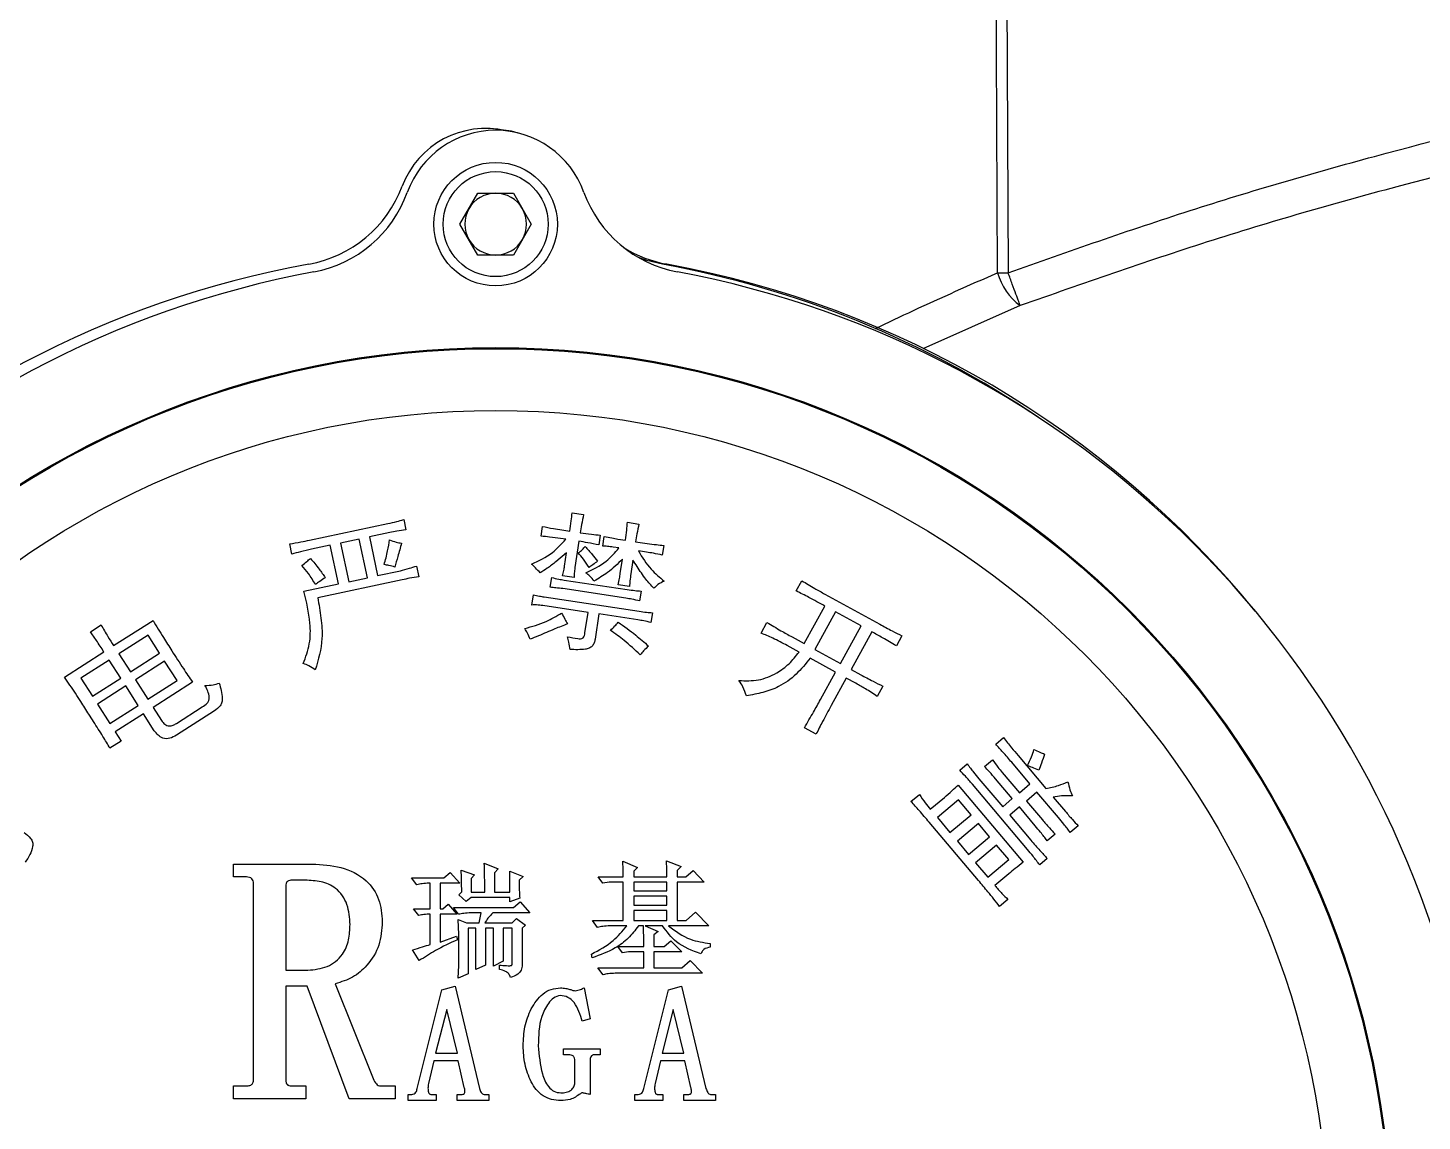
# Model space of a CAD drawing. Header units: millimetres. Extents: x 1846 to 4892, y 508 to 2661.
# Drawn here: x 4079.3 to 4192.2, y 2225.5 to 2314.1 of the extents above; entities that cross this region are included whole.
import ezdxf

# ---------------------------------------------------------------- set-up
doc = ezdxf.new("R2010")
doc.units = ezdxf.units.MM

msp = doc.modelspace()

# ---------------------------------------------------------------- linework, layer by layer
at = {"color": 7, "linetype": 'Continuous', "lineweight": 25}
for p, q in [((4158.297, 2372.885), (4158.674, 2294.231)), ((4116.743, 2305.91), (4116.373, 2305.91)), ((4114.303, 2298.165), (4115.746, 2300.665)), ((4115.746, 2300.665), (4118.633, 2300.665)), ((4118.633, 2300.665), (4120.077, 2298.165)), ((4115.746, 2295.665), (4114.303, 2298.165)), ((4120.077, 2298.165), (4118.633, 2295.665)), ((4118.633, 2295.665), (4115.746, 2295.665)), ((4131.055, 2294.919), (4130.685, 2294.919)), ((4157.817, 2294.231), (4158.674, 2294.231)), ((4159.657, 2291.569), (4151.769, 2288.074)), ((4123.381, 2274.799), (4124.308, 2274.658)), ((4102.133, 2272.578), (4108.47, 2273.926)), ((4108.627, 2273.191), (4106.974, 2272.839)), ((4109.747, 2274.243), (4109.922, 2273.416)), ((4120.865, 2272.903), (4120.985, 2273.692)), ((4122.553, 2273.406), (4123.203, 2273.309)), ((4127.864, 2274.026), (4128.791, 2273.886)), ((4100.691, 2271.455), (4100.516, 2272.282)), ((4103.805, 2272.165), (4102.291, 2271.843)), ((4104.469, 2269.043), (4103.805, 2272.165)), ((4106.148, 2272.663), (4104.632, 2272.34)), ((4104.632, 2272.34), (4105.295, 2269.218)), ((4106.811, 2269.54), (4106.148, 2272.663)), ((4106.974, 2272.839), (4107.638, 2269.717)), ((4122.865, 2272.649), (4122.447, 2272.711)), ((4123.93, 2272.487), (4123.608, 2270.354)), ((4125.665, 2272.983), (4125.545, 2272.195)), ((4125.864, 2272.099), (4125.984, 2272.888)), ((4127.169, 2271.95), (4126.704, 2272.02)), ((4127.089, 2272.673), (4127.69, 2272.581)), ((4128.525, 2272.454), (4129.452, 2272.316)), ((4130.804, 2272.158), (4130.684, 2271.37)), ((4122.936, 2271.548), (4122.068, 2270.824)), ((4122.775, 2270.481), (4122.936, 2271.548)), ((4127.283, 2269.893), (4127.46, 2271.053)), ((4128.302, 2270.971), (4128.132, 2269.859)), ((4129.394, 2271.612), (4128.744, 2271.711)), ((4107.638, 2269.717), (4109.475, 2270.107)), ((4110.784, 2270.481), (4110.97, 2269.608)), ((4101.669, 2268.449), (4104.469, 2269.043)), ((4109.63, 2269.372), (4102.788, 2267.919)), ((4105.295, 2269.218), (4106.811, 2269.54)), ((4121.612, 2268.76), (4121.731, 2269.549)), ((4123.537, 2269.561), (4122.61, 2269.701)), ((4127.737, 2267.882), (4122.639, 2268.653)), ((4122.745, 2269.348), (4127.843, 2268.577)), ((4128.025, 2268.833), (4127.098, 2268.973)), ((4141.521, 2268.47), (4141.973, 2269.293)), ((4120.117, 2267.327), (4120.243, 2268.162)), ((4121.116, 2267.982), (4128.811, 2266.818)), ((4128.962, 2268.455), (4128.843, 2267.667)), ((4143.845, 2268.21), (4148.289, 2265.767)), ((4124.674, 2266.733), (4121.011, 2267.287)), ((4124.421, 2265.064), (4124.674, 2266.733)), ((4125.554, 2266.601), (4125.245, 2264.562)), ((4128.706, 2266.123), (4125.554, 2266.601)), ((4129.884, 2266.704), (4129.764, 2265.915)), ((4142.174, 2264.199), (4143.848, 2267.245)), ((4144.713, 2266.77), (4143.039, 2263.724)), ((4146.77, 2265.639), (4144.713, 2266.77)), ((4084.38, 2265.166), (4085.246, 2265.719)), ((4086.263, 2264.04), (4089.456, 2266.081)), ((4138.678, 2265.05), (4139.153, 2265.914)), ((4145.096, 2262.593), (4146.77, 2265.639)), ((4089.058, 2264.882), (4086.693, 2263.369)), ((4089.99, 2263.423), (4089.058, 2264.882)), ((4141.187, 2264.741), (4142.174, 2264.199)), ((4147.634, 2265.164), (4145.96, 2262.118)), ((4150.081, 2264.837), (4149.629, 2264.014)), ((4082.283, 2261.495), (4085.475, 2263.536)), ((4086.693, 2263.369), (4087.625, 2261.911)), ((4087.625, 2261.911), (4089.99, 2263.423)), ((4141.748, 2263.521), (4140.802, 2264.041)), ((4144.711, 2261.893), (4142.654, 2263.024)), ((4143.039, 2263.724), (4145.096, 2262.593)), ((4085.904, 2262.865), (4083.619, 2261.403)), ((4086.837, 2261.406), (4085.904, 2262.865)), ((4090.394, 2262.792), (4088.029, 2261.28)), ((4091.402, 2261.216), (4090.394, 2262.792)), ((4143.49, 2259.671), (4144.711, 2261.893)), ((4145.96, 2262.118), (4146.742, 2261.688)), ((4083.619, 2261.403), (4084.551, 2259.944)), ((4084.551, 2259.944), (4086.837, 2261.406)), ((4087.24, 2260.776), (4084.955, 2259.313)), ((4088.249, 2259.199), (4087.24, 2260.776)), ((4088.029, 2261.28), (4089.037, 2259.703)), ((4089.037, 2259.703), (4091.402, 2261.216)), ((4092.66, 2261.074), (4089.467, 2259.032)), ((4145.576, 2261.418), (4144.354, 2259.197)), ((4146.357, 2260.988), (4145.576, 2261.418)), ((4148.535, 2260.756), (4148.083, 2259.933)), ((4084.955, 2259.313), (4085.963, 2257.736)), ((4085.963, 2257.736), (4088.249, 2259.199)), ((4088.678, 2258.528), (4086.393, 2257.066)), ((4089.56, 2257.149), (4088.678, 2258.528)), ((4089.467, 2259.032), (4090.146, 2257.969)), ((4094.419, 2258.757), (4091.343, 2256.79)), ((4091.35, 2257.74), (4093.438, 2259.074)), ((4143.129, 2256.87), (4142.183, 2257.389)), ((4086.871, 2256.317), (4085.965, 2255.739)), ((4086.393, 2257.066), (4086.871, 2256.317)), ((4157.671, 2256.054), (4158.31, 2256.595)), ((4159.476, 2255.145), (4161.727, 2252.481)), ((4154.756, 2253.958), (4155.359, 2254.467)), ((4156.759, 2254.251), (4157.399, 2254.791)), ((4160.438, 2252.854), (4158.969, 2254.594)), ((4160.254, 2247.522), (4155.78, 2252.816)), ((4156.314, 2253.266), (4158.236, 2250.993)), ((4159.017, 2251.653), (4157.667, 2253.251)), ((4158.205, 2253.767), (4159.586, 2252.133)), ((4159.586, 2252.133), (4160.438, 2252.854)), ((4150.814, 2251.418), (4151.489, 2251.988)), ((4152.377, 2250.79), (4153.514, 2251.752)), ((4154.621, 2252.747), (4159.904, 2246.495)), ((4161.01, 2252.178), (4160.157, 2251.457)), ((4162.751, 2250.118), (4161.01, 2252.178)), ((4162.327, 2251.771), (4163.32, 2250.598)), ((4154.654, 2251.556), (4152.949, 2250.115)), ((4155.675, 2250.348), (4154.654, 2251.556)), ((4158.236, 2250.993), (4159.017, 2251.653)), ((4159.589, 2250.977), (4158.808, 2250.317)), ((4160.878, 2249.451), (4159.589, 2250.977)), ((4160.157, 2251.457), (4161.446, 2249.931)), ((4156.283, 2245.017), (4152.289, 2249.742)), ((4152.949, 2250.115), (4153.97, 2248.907)), ((4153.97, 2248.907), (4155.675, 2250.348)), ((4156.274, 2249.638), (4154.569, 2248.196)), ((4157.175, 2248.572), (4156.274, 2249.638)), ((4158.808, 2250.317), (4160.518, 2248.293)), ((4164.344, 2249.456), (4163.704, 2248.916)), ((4155.47, 2247.131), (4157.175, 2248.572)), ((4162.472, 2248.787), (4161.833, 2248.247)), ((4154.569, 2248.196), (4155.47, 2247.131)), ((4157.744, 2247.898), (4156.039, 2246.457)), ((4158.736, 2246.725), (4157.744, 2247.898)), ((4095.979, 2246.349), (4102.351, 2246.349)), ((4095.979, 2245.308), (4095.979, 2246.349)), ((4116.268, 2246.431), (4117.39, 2245.962)), ((4127.48, 2246.582), (4128.682, 2246.071)), ((4128.682, 2246.071), (4128.364, 2245.767)), ((4131.015, 2246.623), (4132.215, 2246.154)), ((4132.215, 2246.154), (4131.897, 2245.845)), ((4156.039, 2246.457), (4157.031, 2245.284)), ((4157.031, 2245.284), (4158.736, 2246.725)), ((4161.843, 2246.795), (4161.24, 2246.285)), ((4096.885, 2245.308), (4095.979, 2245.308)), ((4101.778, 2245.047), (4100.623, 2245.047)), ((4110.391, 2245.231), (4112.988, 2245.231)), ((4110.82, 2244.682), (4110.391, 2245.231)), ((4112.988, 2245.231), (4113.502, 2245.668)), ((4113.502, 2245.668), (4114.293, 2244.801)), ((4114.402, 2245.866), (4115.484, 2245.475)), ((4115.484, 2245.475), (4115.205, 2245.199)), ((4115.205, 2245.199), (4115.205, 2244.08)), ((4117.39, 2245.962), (4117.111, 2245.656)), ((4117.111, 2245.656), (4117.111, 2244.08)), ((4118.332, 2244.08), (4118.332, 2245.787)), ((4118.332, 2245.787), (4119.414, 2245.354)), ((4119.414, 2245.354), (4119.097, 2245.04)), ((4125.877, 2244.817), (4125.495, 2245.327)), ((4125.495, 2245.327), (4127.521, 2245.327)), ((4128.364, 2245.767), (4128.364, 2245.327)), ((4128.364, 2245.327), (4131.054, 2245.327)), ((4131.897, 2245.845), (4131.897, 2245.327)), ((4131.897, 2245.327), (4132.579, 2245.327)), ((4132.579, 2245.327), (4133.168, 2245.844)), ((4133.168, 2245.844), (4134.082, 2244.897)), ((4158.736, 2245.571), (4157.6, 2244.61)), ((4097.597, 2229.008), (4097.597, 2244.689)), ((4100.2, 2244.454), (4100.2, 2237.76)), ((4111.9, 2244.801), (4111.798, 2244.801)), ((4111.9, 2242.738), (4111.9, 2244.801)), ((4114.293, 2244.801), (4112.705, 2244.801)), ((4112.705, 2244.801), (4112.705, 2242.738)), ((4114.203, 2243.869), (4114.441, 2244.108)), ((4114.813, 2243.332), (4114.203, 2243.869)), ((4115.205, 2244.08), (4116.308, 2244.08)), ((4117.111, 2244.08), (4118.332, 2244.08)), ((4126.37, 2244.897), (4125.877, 2244.817)), ((4127.521, 2244.897), (4126.37, 2244.897)), ((4127.521, 2241.779), (4127.521, 2244.897)), ((4128.364, 2244.897), (4128.364, 2244.176)), ((4131.054, 2244.897), (4128.364, 2244.897)), ((4128.364, 2244.176), (4131.054, 2244.176)), ((4131.054, 2244.176), (4131.054, 2244.897)), ((4134.082, 2244.897), (4131.897, 2244.897)), ((4131.897, 2244.897), (4131.897, 2241.779)), ((4110.979, 2242.189), (4110.55, 2242.738)), ((4110.55, 2242.738), (4111.9, 2242.738)), ((4112.705, 2242.738), (4112.909, 2242.738)), ((4112.909, 2242.738), (4113.343, 2243.096)), ((4113.343, 2243.096), (4114.055, 2242.308)), ((4114.194, 2242.285), (4113.767, 2242.833)), ((4113.767, 2242.833), (4118.626, 2242.833)), ((4115.201, 2243.65), (4114.813, 2243.332)), ((4118.332, 2243.65), (4115.201, 2243.65)), ((4118.332, 2243.292), (4118.332, 2243.65)), ((4119.137, 2243.59), (4118.332, 2243.292)), ((4118.626, 2242.833), (4119.183, 2243.31)), ((4119.183, 2243.31), (4119.97, 2242.403)), ((4128.364, 2243.746), (4128.364, 2243.025)), ((4131.054, 2243.746), (4128.364, 2243.746)), ((4128.364, 2243.025), (4131.054, 2243.025)), ((4131.054, 2243.025), (4131.054, 2243.746)), ((4158.662, 2243.497), (4157.988, 2242.927)), ((4111.9, 2239.852), (4111.9, 2242.307)), ((4114.055, 2242.308), (4112.705, 2242.308)), ((4112.705, 2242.308), (4112.705, 2240.038)), ((4114.203, 2240.641), (4114.164, 2241.864)), ((4114.164, 2241.864), (4114.843, 2241.587)), ((4114.843, 2241.587), (4115.848, 2241.587)), ((4116.03, 2242.403), (4115.172, 2242.403)), ((4115.848, 2241.587), (4116.03, 2242.403)), ((4116.317, 2241.587), (4118.541, 2241.587)), ((4119.97, 2242.403), (4116.97, 2242.403)), ((4118.541, 2241.587), (4118.872, 2241.943)), ((4118.872, 2241.943), (4119.613, 2241.412)), ((4125.447, 2241.229), (4125.019, 2241.779)), ((4125.019, 2241.779), (4127.521, 2241.779)), ((4128.364, 2242.595), (4128.364, 2241.779)), ((4131.054, 2242.595), (4128.364, 2242.595)), ((4128.364, 2241.779), (4131.054, 2241.779)), ((4131.054, 2241.779), (4131.054, 2242.595)), ((4131.897, 2241.779), (4132.618, 2241.779)), ((4132.618, 2241.779), (4133.367, 2242.453)), ((4133.367, 2242.453), (4134.439, 2241.349)), ((4112.705, 2240.038), (4114.016, 2240.514)), ((4114.016, 2240.514), (4114.094, 2240.229)), ((4114.203, 2238.151), (4114.203, 2240.641)), ((4115.594, 2241.157), (4114.967, 2241.157)), ((4114.967, 2241.157), (4114.967, 2237.477)), ((4115.594, 2237.822), (4115.594, 2241.157)), ((4117.023, 2241.157), (4116.358, 2241.157)), ((4116.358, 2241.157), (4116.358, 2238.166)), ((4117.023, 2238.099), (4117.023, 2241.157)), ((4118.532, 2241.157), (4117.787, 2241.157)), ((4117.787, 2241.157), (4117.787, 2238.49)), ((4118.532, 2238.271), (4118.532, 2241.157)), ((4119.613, 2241.412), (4119.335, 2241.155)), ((4119.335, 2241.155), (4119.335, 2238.181)), ((4127.798, 2241.349), (4126.426, 2241.349)), ((4129.151, 2241.349), (4128.742, 2241.349)), ((4130.693, 2241.349), (4129.303, 2241.349)), ((4129.303, 2241.349), (4130.35, 2240.892)), ((4130.35, 2240.892), (4129.992, 2240.622)), ((4129.992, 2240.622), (4129.992, 2239.669)), ((4134.439, 2241.349), (4131.183, 2241.349)), ((4111.012, 2238.536), (4110.471, 2239.405)), ((4127.466, 2239.16), (4127.083, 2239.669)), ((4127.083, 2239.669), (4129.189, 2239.669)), ((4129.992, 2239.669), (4130.832, 2239.669)), ((4130.832, 2239.669), (4131.382, 2240.146)), ((4131.382, 2240.146), (4132.256, 2239.239)), ((4134.558, 2239.934), (4134.558, 2239.633)), ((4114.164, 2237.129), (4114.203, 2238.151)), ((4116.358, 2238.166), (4115.594, 2237.822)), ((4117.787, 2238.49), (4117.023, 2238.099)), ((4117.499, 2237.829), (4117.499, 2238.166)), ((4125.008, 2238.767), (4124.939, 2239.073)), ((4127.958, 2239.239), (4127.466, 2239.16)), ((4129.189, 2239.239), (4127.958, 2239.239)), ((4129.189, 2237.943), (4129.189, 2239.239)), ((4132.256, 2239.239), (4129.992, 2239.239)), ((4129.992, 2239.239), (4129.992, 2237.943)), ((4132.262, 2237.943), (4132.93, 2238.539)), ((4132.93, 2238.539), (4133.923, 2237.513)), ((4100.2, 2237.76), (4101.989, 2237.76)), ((4114.967, 2237.477), (4114.164, 2237.129)), ((4125.883, 2237.395), (4125.456, 2237.943)), ((4125.456, 2237.943), (4129.189, 2237.943)), ((4133.923, 2237.513), (4126.862, 2237.513)), ((4129.992, 2237.943), (4132.262, 2237.943)), ((4101.924, 2236.458), (4100.2, 2236.458)), ((4100.2, 2236.458), (4100.2, 2228.988)), ((4105.328, 2227.349), (4101.924, 2236.458)), ((4104.21, 2236.666), (4107.276, 2228.983)), ((4110.832, 2228.171), (4112.836, 2236.183)), ((4112.836, 2236.183), (4113.905, 2236.458)), ((4113.905, 2236.458), (4115.876, 2228.184)), ((4124.365, 2236.335), (4124.837, 2233.821)), ((4129.175, 2228.171), (4131.178, 2236.183)), ((4131.178, 2236.183), (4132.247, 2236.458)), ((4132.247, 2236.458), (4134.218, 2228.184)), ((4113.227, 2234.57), (4112.323, 2231.034)), ((4114.09, 2231.034), (4113.227, 2234.57)), ((4124.837, 2233.821), (4124.205, 2233.623)), ((4131.569, 2234.57), (4130.666, 2231.034)), ((4132.432, 2231.034), (4131.569, 2234.57)), ((4122.685, 2230.91), (4122.685, 2231.403)), ((4122.685, 2231.403), (4125.654, 2231.403)), ((4125.654, 2231.403), (4125.654, 2230.91)), ((4112.19, 2230.417), (4111.755, 2228.589)), ((4114.165, 2230.417), (4112.19, 2230.417)), ((4112.323, 2231.034), (4114.09, 2231.034)), ((4114.652, 2228.277), (4114.165, 2230.417)), ((4123.115, 2230.91), (4122.685, 2230.91)), ((4123.604, 2228.658), (4123.604, 2230.409)), ((4124.837, 2230.456), (4124.837, 2227.705)), ((4125.654, 2230.91), (4125.151, 2230.91)), ((4130.533, 2230.417), (4130.098, 2228.589)), ((4132.507, 2230.417), (4130.533, 2230.417)), ((4130.666, 2231.034), (4132.432, 2231.034)), ((4132.995, 2228.277), (4132.507, 2230.417)), ((4095.979, 2227.349), (4095.979, 2228.39)), ((4095.979, 2228.39), (4096.885, 2228.39)), ((4100.647, 2228.39), (4101.814, 2228.39)), ((4101.814, 2228.39), (4101.814, 2227.349)), ((4107.882, 2228.39), (4109.049, 2228.39)), ((4109.049, 2228.39), (4109.049, 2227.349)), ((4101.814, 2227.349), (4095.979, 2227.349)), ((4109.049, 2227.349), (4105.328, 2227.349)), ((4110.118, 2227.212), (4110.118, 2227.705)), ((4110.118, 2227.705), (4110.393, 2227.705)), ((4112.375, 2227.212), (4110.118, 2227.212)), ((4111.977, 2227.705), (4112.375, 2227.705)), ((4112.375, 2227.705), (4112.375, 2227.212)), ((4114.088, 2227.212), (4114.088, 2227.705)), ((4114.088, 2227.705), (4114.415, 2227.705)), ((4116.652, 2227.212), (4114.088, 2227.212)), ((4116.253, 2227.705), (4116.652, 2227.705)), ((4116.652, 2227.705), (4116.652, 2227.212)), ((4128.46, 2227.212), (4128.46, 2227.705)), ((4128.46, 2227.705), (4128.736, 2227.705)), ((4130.718, 2227.212), (4128.46, 2227.212)), ((4130.319, 2227.705), (4130.718, 2227.705)), ((4130.718, 2227.705), (4130.718, 2227.212)), ((4132.43, 2227.212), (4132.43, 2227.705)), ((4132.43, 2227.705), (4132.758, 2227.705)), ((4134.994, 2227.212), (4132.43, 2227.212)), ((4134.596, 2227.705), (4134.994, 2227.705)), ((4134.994, 2227.705), (4134.994, 2227.212))]:
    msp.add_line(p, q, dxfattribs=at)
at = {"color": 7, "linetype": 'Continuous', "lineweight": 25, "flags": 128}
for points in [[(4157.817, 2294.231), (4157.788, 2300.227), (4157.671, 2324.212), (4157.432, 2372.885)], [(4119.011, 2305.543), (4118.47, 2305.7), (4116.743, 2305.91)], [(4130.685, 2294.919), (4129.434, 2295.231), (4128.695, 2295.5)]]:
    msp.add_lwpolyline(points, dxfattribs=at)
at = {"color": 7, "linetype": 'Continuous', "lineweight": 25}
for centre, radius in [((4117.19, 2298.165), 5), ((4117.19, 2298.165), 4.25), ((4117.19, 2215.665), 72.5), ((4117.19, 2215.665), 72.418), ((4117.19, 2215.665), 67.42)]:
    msp.add_circle(centre, radius, dxfattribs=at)
for centre, radius, start, end in [((4116.373, 2298.71), 7.2, 76.79291, 159.41516), ((4117.19, 2298.165), 7.6, 19.80619, 160.19381), ((4100.272, 2304.758), 10, 280.3071, 339.41472), ((4100.631, 2304.128), 10, 280.6021, 340.19381), ((4117.19, 2298.165), 2.5, 90, 150), ((4117.19, 2298.165), 2.5, 30, 90), ((4133.749, 2304.128), 10, 199.80619, 259.3979), ((4117.19, 2298.165), 2.5, 150, 210), ((4117.19, 2298.165), 2.5, 330, 30), ((4117.19, 2298.165), 2.5, 210, 270), ((4117.19, 2298.165), 2.5, 270, 330), ((4132.844, 2304.757), 9.999, 238.32212, 259.69341), ((4116.375, 2216.212), 79.998, 100.30733, 169.69513), ((4116.372, 2216.215), 79.995, 55.99561, 79.6934), ((4116.742, 2216.214), 79.996, 39.25552, 79.69324), ((4117.19, 2215.665), 80, 100.6021, 169.3979), ((4117.19, 2215.665), 80, 10.6021, 79.3979), ((4162.637, 2295.596), 5.01, 195.8129, 233.49808)]:
    msp.add_arc(centre, radius, start, end, dxfattribs=at)
for points, knots in [([(4158.675, 2294.231), (4163.569, 2295.954), (4173.357, 2299.399), (4188.345, 2303.754), (4203.521, 2307.562), (4213.786, 2309.543), (4218.919, 2310.533)], [0, 0, 0, 0, 0.24906391, 0.49812915, 0.74906425, 1, 1, 1, 1]), ([(4219.418, 2307.724), (4217.451, 2307.36), (4211.551, 2306.266), (4201.768, 2304.156), (4188.837, 2300.927), (4174.744, 2296.863), (4164.69, 2293.335), (4159.658, 2291.569)], [0, 0, 0, 0, 0.0968115, 0.2904543, 0.4843107, 0.7418988, 1, 1, 1, 1]), ([(4147.9, 2289.703), (4148.942, 2290.199), (4152.253, 2291.774), (4155.555, 2293.232), (4157.817, 2294.231)], [0, 0, 0, 0, 0.3147731, 1, 1, 1, 1]), ([(4123.203, 2273.309), (4123.243, 2273.586), (4123.316, 2274.081), (4123.361, 2274.58), (4123.381, 2274.799)], [0, 0, 0, 0, 0.5600137, 1, 1, 1, 1]), ([(4124.308, 2274.658), (4124.25, 2274.384), (4124.147, 2273.894), (4124.07, 2273.4), (4124.036, 2273.182)], [0, 0, 0, 0, 0.5599779, 1, 1, 1, 1]), ([(4108.47, 2273.926), (4108.709, 2273.979), (4109.138, 2274.075), (4109.56, 2274.192), (4109.747, 2274.243)], [0, 0, 0, 0, 0.55999831, 1, 1, 1, 1]), ([(4109.922, 2273.416), (4109.679, 2273.382), (4109.245, 2273.32), (4108.816, 2273.231), (4108.627, 2273.191)], [0, 0, 0, 0, 0.5599758, 1, 1, 1, 1]), ([(4120.985, 2273.692), (4121.276, 2273.633), (4121.797, 2273.527), (4122.322, 2273.443), (4122.553, 2273.406)], [0, 0, 0, 0, 0.5599955, 1, 1, 1, 1]), ([(4124.036, 2273.182), (4124.339, 2273.139), (4124.881, 2273.061), (4125.425, 2273.007), (4125.665, 2272.983)], [0, 0, 0, 0, 0.5599897, 1, 1, 1, 1]), ([(4127.69, 2272.581), (4127.731, 2272.85), (4127.804, 2273.33), (4127.845, 2273.813), (4127.864, 2274.026)], [0, 0, 0, 0, 0.5600298, 1, 1, 1, 1]), ([(4128.791, 2273.886), (4128.734, 2273.62), (4128.632, 2273.145), (4128.558, 2272.666), (4128.525, 2272.454)], [0, 0, 0, 0, 0.5599857, 1, 1, 1, 1]), ([(4100.516, 2272.282), (4100.819, 2272.331), (4101.36, 2272.418), (4101.897, 2272.529), (4102.133, 2272.578)], [0, 0, 0, 0, 0.5599894, 1, 1, 1, 1]), ([(4108.168, 2270.597), (4108.269, 2270.969), (4108.449, 2271.633), (4108.557, 2272.312), (4108.605, 2272.611)], [0, 0, 0, 0, 0.5600242, 1, 1, 1, 1]), ([(4108.605, 2272.611), (4108.781, 2272.541), (4109.095, 2272.416), (4109.428, 2272.361), (4109.575, 2272.337)], [0, 0, 0, 0, 0.5600845, 1, 1, 1, 1]), ([(4109.575, 2272.337), (4109.474, 2271.974), (4109.295, 2271.327), (4109.11, 2270.681), (4109.029, 2270.396)], [0, 0, 0, 0, 0.5599853, 1, 1, 1, 1]), ([(4120.098, 2270.649), (4120.689, 2270.921), (4121.747, 2271.407), (4122.523, 2272.269), (4122.865, 2272.649)], [0, 0, 0, 0, 0.5595214, 1, 1, 1, 1]), ([(4122.447, 2272.711), (4122.152, 2272.753), (4121.626, 2272.827), (4121.098, 2272.88), (4120.865, 2272.903)], [0, 0, 0, 0, 0.55999975, 1, 1, 1, 1]), ([(4123.884, 2271.547), (4123.999, 2271.634), (4124.204, 2271.79), (4124.367, 2271.99), (4124.438, 2272.078)], [0, 0, 0, 0, 0.56016888, 1, 1, 1, 1]), ([(4125.545, 2272.195), (4125.245, 2272.255), (4124.709, 2272.364), (4124.168, 2272.45), (4123.93, 2272.487)], [0, 0, 0, 0, 0.5599864, 1, 1, 1, 1]), ([(4124.438, 2272.078), (4124.629, 2271.858), (4124.97, 2271.465), (4125.298, 2271.061), (4125.443, 2270.883)], [0, 0, 0, 0, 0.5599942, 1, 1, 1, 1]), ([(4126.704, 2272.02), (4126.548, 2272.04), (4126.269, 2272.077), (4125.988, 2272.092), (4125.864, 2272.099)], [0, 0, 0, 0, 0.55997173, 1, 1, 1, 1]), ([(4125.984, 2272.888), (4126.189, 2272.841), (4126.555, 2272.757), (4126.926, 2272.699), (4127.089, 2272.673)], [0, 0, 0, 0, 0.5599797, 1, 1, 1, 1]), ([(4129.452, 2272.316), (4129.704, 2272.281), (4130.153, 2272.218), (4130.605, 2272.176), (4130.804, 2272.158)], [0, 0, 0, 0, 0.55998218, 1, 1, 1, 1]), ([(4102.291, 2271.843), (4101.991, 2271.776), (4101.455, 2271.657), (4100.925, 2271.517), (4100.691, 2271.455)], [0, 0, 0, 0, 0.559993, 1, 1, 1, 1]), ([(4101.514, 2270.526), (4101.641, 2270.637), (4101.868, 2270.835), (4102.102, 2271.022), (4102.206, 2271.105)], [0, 0, 0, 0, 0.55996805, 1, 1, 1, 1]), ([(4102.206, 2271.105), (4102.44, 2270.82), (4102.859, 2270.312), (4103.237, 2269.773), (4103.403, 2269.535)], [0, 0, 0, 0, 0.5600485, 1, 1, 1, 1]), ([(4124.748, 2270.372), (4124.602, 2270.602), (4124.34, 2271.013), (4124.023, 2271.384), (4123.884, 2271.547)], [0, 0, 0, 0, 0.5599989, 1, 1, 1, 1]), ([(4124.493, 2269.937), (4125.072, 2270.211), (4126.106, 2270.7), (4126.844, 2271.568), (4127.169, 2271.95)], [0, 0, 0, 0, 0.5600574, 1, 1, 1, 1]), ([(4125.443, 2270.883), (4125.318, 2270.781), (4125.095, 2270.599), (4124.854, 2270.441), (4124.748, 2270.372)], [0, 0, 0, 0, 0.55991482, 1, 1, 1, 1]), ([(4127.46, 2271.053), (4127.07, 2270.666), (4126.372, 2269.975), (4125.524, 2269.484), (4125.15, 2269.268)], [0, 0, 0, 0, 0.55964764, 1, 1, 1, 1]), ([(4129.993, 2268.679), (4129.777, 2268.92), (4129.421, 2269.316), (4128.987, 2269.919), (4128.637, 2270.441), (4128.414, 2270.794), (4128.302, 2270.971)], [0, 0, 0, 0, 0.33995851, 0.55995991, 0.77998867, 1, 1, 1, 1]), ([(4128.744, 2271.711), (4129.062, 2271.189), (4129.629, 2270.257), (4130.469, 2269.565), (4130.839, 2269.261)], [0, 0, 0, 0, 0.56007499, 1, 1, 1, 1]), ([(4130.684, 2271.37), (4130.445, 2271.421), (4130.016, 2271.514), (4129.584, 2271.582), (4129.394, 2271.612)], [0, 0, 0, 0, 0.5599806, 1, 1, 1, 1]), ([(4102.609, 2268.982), (4102.427, 2269.286), (4102.101, 2269.829), (4101.694, 2270.313), (4101.514, 2270.526)], [0, 0, 0, 0, 0.5598947, 1, 1, 1, 1]), ([(4109.029, 2270.396), (4108.871, 2270.446), (4108.589, 2270.536), (4108.297, 2270.578), (4108.168, 2270.597)], [0, 0, 0, 0, 0.5597872, 1, 1, 1, 1]), ([(4109.475, 2270.107), (4109.72, 2270.173), (4110.159, 2270.291), (4110.593, 2270.423), (4110.784, 2270.481)], [0, 0, 0, 0, 0.560014, 1, 1, 1, 1]), ([(4120.794, 2269.928), (4120.669, 2270.067), (4120.444, 2270.315), (4120.203, 2270.547), (4120.098, 2270.649)], [0, 0, 0, 0, 0.5599825, 1, 1, 1, 1]), ([(4122.068, 2270.824), (4121.836, 2270.647), (4121.424, 2270.332), (4120.986, 2270.052), (4120.794, 2269.928)], [0, 0, 0, 0, 0.5599289, 1, 1, 1, 1]), ([(4122.61, 2269.701), (4122.649, 2269.845), (4122.717, 2270.102), (4122.757, 2270.365), (4122.775, 2270.481)], [0, 0, 0, 0, 0.5598085, 1, 1, 1, 1]), ([(4123.608, 2270.354), (4123.589, 2270.207), (4123.555, 2269.943), (4123.543, 2269.678), (4123.537, 2269.561)], [0, 0, 0, 0, 0.5599464, 1, 1, 1, 1]), ([(4125.15, 2269.268), (4125.046, 2269.411), (4124.859, 2269.667), (4124.605, 2269.854), (4124.493, 2269.937)], [0, 0, 0, 0, 0.55966, 1, 1, 1, 1]), ([(4127.098, 2268.973), (4127.138, 2269.144), (4127.209, 2269.449), (4127.261, 2269.758), (4127.283, 2269.893)], [0, 0, 0, 0, 0.5600181, 1, 1, 1, 1]), ([(4128.132, 2269.859), (4128.108, 2269.668), (4128.065, 2269.327), (4128.037, 2268.984), (4128.025, 2268.833)], [0, 0, 0, 0, 0.559987, 1, 1, 1, 1]), ([(4103.403, 2269.535), (4103.249, 2269.441), (4102.973, 2269.273), (4102.72, 2269.071), (4102.609, 2268.982)], [0, 0, 0, 0, 0.5602117, 1, 1, 1, 1]), ([(4110.97, 2269.608), (4110.718, 2269.572), (4110.269, 2269.508), (4109.826, 2269.414), (4109.63, 2269.372)], [0, 0, 0, 0, 0.5599089, 1, 1, 1, 1]), ([(4122.639, 2268.653), (4122.448, 2268.677), (4122.106, 2268.719), (4121.763, 2268.748), (4121.612, 2268.76)], [0, 0, 0, 0, 0.5599735, 1, 1, 1, 1]), ([(4121.731, 2269.549), (4121.92, 2269.505), (4122.255, 2269.428), (4122.595, 2269.372), (4122.745, 2269.348)], [0, 0, 0, 0, 0.560003, 1, 1, 1, 1]), ([(4130.839, 2269.261), (4130.664, 2269.177), (4130.351, 2269.026), (4130.102, 2268.785), (4129.993, 2268.679)], [0, 0, 0, 0, 0.5605166, 1, 1, 1, 1]), ([(4141.973, 2269.293), (4142.32, 2269.086), (4142.939, 2268.717), (4143.568, 2268.365), (4143.845, 2268.21)], [0, 0, 0, 0, 0.5600034, 1, 1, 1, 1]), ([(4101.618, 2262.582), (4101.813, 2263.109), (4102.202, 2264.164), (4102.212, 2266.194), (4101.875, 2267.593), (4101.669, 2268.449)], [0, 0, 0, 0, 0.2799991, 0.559617, 1, 1, 1, 1]), ([(4102.788, 2267.919), (4102.882, 2267.373), (4103.07, 2266.282), (4103.232, 2264.292), (4102.834, 2262.911), (4102.59, 2262.069)], [0, 0, 0, 0, 0.2805563, 0.5609044, 1, 1, 1, 1]), ([(4120.243, 2268.162), (4120.405, 2268.123), (4120.694, 2268.052), (4120.987, 2268.004), (4121.116, 2267.982)], [0, 0, 0, 0, 0.55997056, 1, 1, 1, 1]), ([(4128.843, 2267.667), (4128.637, 2267.711), (4128.27, 2267.789), (4127.9, 2267.854), (4127.737, 2267.882)], [0, 0, 0, 0, 0.56001473, 1, 1, 1, 1]), ([(4127.843, 2268.577), (4128.051, 2268.549), (4128.423, 2268.5), (4128.798, 2268.469), (4128.962, 2268.455)], [0, 0, 0, 0, 0.5599806, 1, 1, 1, 1]), ([(4143.848, 2267.245), (4143.417, 2267.479), (4142.647, 2267.898), (4141.865, 2268.295), (4141.521, 2268.47)], [0, 0, 0, 0, 0.5599997, 1, 1, 1, 1]), ([(4119.545, 2265.423), (4120.131, 2265.589), (4121.179, 2265.887), (4122.118, 2266.436), (4122.532, 2266.678)], [0, 0, 0, 0, 0.5597075, 1, 1, 1, 1]), ([(4121.011, 2267.287), (4120.844, 2267.307), (4120.547, 2267.341), (4120.248, 2267.331), (4120.117, 2267.327)], [0, 0, 0, 0, 0.5598979, 1, 1, 1, 1]), ([(4122.532, 2266.678), (4122.619, 2266.512), (4122.773, 2266.215), (4122.941, 2265.926), (4123.015, 2265.799)], [0, 0, 0, 0, 0.5599884, 1, 1, 1, 1]), ([(4128.811, 2266.818), (4129.011, 2266.791), (4129.368, 2266.744), (4129.726, 2266.716), (4129.884, 2266.704)], [0, 0, 0, 0, 0.5599763, 1, 1, 1, 1]), ([(4085.246, 2265.719), (4085.429, 2265.401), (4085.755, 2264.834), (4086.108, 2264.283), (4086.263, 2264.04)], [0, 0, 0, 0, 0.5599632, 1, 1, 1, 1]), ([(4089.456, 2266.081), (4089.734, 2265.616), (4090.23, 2264.785), (4090.752, 2263.971), (4090.981, 2263.612)], [0, 0, 0, 0, 0.5599781, 1, 1, 1, 1]), ([(4119.981, 2264.551), (4119.913, 2264.721), (4119.79, 2265.023), (4119.62, 2265.301), (4119.545, 2265.423)], [0, 0, 0, 0, 0.5599499, 1, 1, 1, 1]), ([(4123.015, 2265.799), (4122.668, 2265.666), (4122.096, 2265.447), (4121.313, 2265.108), (4120.647, 2264.83), (4120.203, 2264.644), (4119.981, 2264.551)], [0, 0, 0, 0, 0.3399813, 0.5599883, 0.7799939, 1, 1, 1, 1]), ([(4126.491, 2265.272), (4126.613, 2265.391), (4126.831, 2265.604), (4127.027, 2265.836), (4127.113, 2265.938)], [0, 0, 0, 0, 0.5600418, 1, 1, 1, 1]), ([(4128.895, 2263.297), (4128.471, 2263.696), (4127.714, 2264.409), (4126.865, 2265.008), (4126.491, 2265.272)], [0, 0, 0, 0, 0.55974457, 1, 1, 1, 1]), ([(4127.113, 2265.938), (4127.592, 2265.602), (4128.448, 2265.002), (4129.227, 2264.306), (4129.57, 2264)], [0, 0, 0, 0, 0.5600623, 1, 1, 1, 1]), ([(4129.764, 2265.915), (4129.568, 2265.96), (4129.217, 2266.04), (4128.862, 2266.098), (4128.706, 2266.123)], [0, 0, 0, 0, 0.5599773, 1, 1, 1, 1]), ([(4139.153, 2265.914), (4139.529, 2265.69), (4140.202, 2265.29), (4140.886, 2264.909), (4141.187, 2264.741)], [0, 0, 0, 0, 0.559995, 1, 1, 1, 1]), ([(4148.289, 2265.767), (4148.621, 2265.588), (4149.213, 2265.268), (4149.816, 2264.968), (4150.081, 2264.837)], [0, 0, 0, 0, 0.5599966, 1, 1, 1, 1]), ([(4085.475, 2263.536), (4085.277, 2263.845), (4084.923, 2264.396), (4084.546, 2264.931), (4084.38, 2265.166)], [0, 0, 0, 0, 0.5600165, 1, 1, 1, 1]), ([(4123, 2264.758), (4123.285, 2264.707), (4123.641, 2264.645), (4124.064, 2264.584), (4124.294, 2264.639), (4124.381, 2264.855), (4124.408, 2264.994), (4124.421, 2265.064)], [0, 0, 0, 0, 0.5019435, 0.6274199, 0.7496847, 0.8745003, 1, 1, 1, 1]), ([(4123.223, 2263.728), (4123.196, 2263.924), (4123.146, 2264.272), (4123.044, 2264.609), (4123, 2264.758)], [0, 0, 0, 0, 0.5599733, 1, 1, 1, 1]), ([(4125.245, 2264.562), (4125.224, 2264.461), (4125.182, 2264.26), (4125.022, 2263.988), (4124.759, 2263.81), (4124.149, 2263.688), (4123.635, 2263.71), (4123.223, 2263.728)], [0, 0, 0, 0, 0.1251077, 0.2499091, 0.3745277, 0.4995946, 1, 1, 1, 1]), ([(4140.802, 2264.041), (4140.414, 2264.248), (4139.722, 2264.617), (4138.997, 2264.918), (4138.678, 2265.05)], [0, 0, 0, 0, 0.5599898, 1, 1, 1, 1]), ([(4149.629, 2264.014), (4149.26, 2264.234), (4148.601, 2264.628), (4147.93, 2265), (4147.634, 2265.164)], [0, 0, 0, 0, 0.5599937, 1, 1, 1, 1]), ([(4090.981, 2263.612), (4091.288, 2263.134), (4091.835, 2262.279), (4092.408, 2261.442), (4092.66, 2261.074)], [0, 0, 0, 0, 0.5600113, 1, 1, 1, 1]), ([(4129.57, 2264), (4129.432, 2263.881), (4129.184, 2263.667), (4128.983, 2263.41), (4128.895, 2263.297)], [0, 0, 0, 0, 0.5600583, 1, 1, 1, 1]), ([(4136.888, 2261.212), (4137.42, 2261.193), (4138.483, 2261.156), (4139.873, 2261.734), (4140.982, 2262.535), (4141.493, 2263.193), (4141.748, 2263.521)], [0, 0, 0, 0, 0.2797566, 0.5595632, 0.7799118, 1, 1, 1, 1]), ([(4142.654, 2263.024), (4142.29, 2262.575), (4141.56, 2261.679), (4140.242, 2260.71), (4138.828, 2260.222), (4137.937, 2260.054), (4137.491, 2259.969)], [0, 0, 0, 0, 0.2802138, 0.559818, 0.7797198, 1, 1, 1, 1]), ([(4102.59, 2262.069), (4102.422, 2262.19), (4102.12, 2262.405), (4101.772, 2262.528), (4101.618, 2262.582)], [0, 0, 0, 0, 0.5607282, 1, 1, 1, 1]), ([(4084.263, 2258.483), (4084.043, 2258.827), (4083.681, 2259.394), (4083.169, 2260.179), (4082.735, 2260.843), (4082.434, 2261.277), (4082.283, 2261.495)], [0, 0, 0, 0, 0.3400038, 0.5600061, 0.7800077, 1, 1, 1, 1]), ([(4093.438, 2259.074), (4093.578, 2259.172), (4093.788, 2259.318), (4094.007, 2259.596), (4094.026, 2260.128), (4093.82, 2260.513), (4093.655, 2260.821)], [0, 0, 0, 0, 0.2503782, 0.3753838, 0.499124, 1, 1, 1, 1]), ([(4093.655, 2260.821), (4093.876, 2260.826), (4094.272, 2260.835), (4094.648, 2260.956), (4094.814, 2261.01)], [0, 0, 0, 0, 0.5598302, 1, 1, 1, 1]), ([(4094.814, 2261.01), (4094.93, 2260.602), (4095.074, 2260.092), (4095.052, 2259.451), (4094.852, 2259.067), (4094.592, 2258.881), (4094.419, 2258.757)], [0, 0, 0, 0, 0.500786, 0.6257863, 0.7505244, 1, 1, 1, 1]), ([(4137.491, 2259.969), (4137.408, 2260.216), (4137.261, 2260.657), (4137.002, 2261.042), (4136.888, 2261.212)], [0, 0, 0, 0, 0.5595472, 1, 1, 1, 1]), ([(4148.083, 2259.933), (4147.767, 2260.14), (4147.203, 2260.51), (4146.616, 2260.842), (4146.357, 2260.988)], [0, 0, 0, 0, 0.5599952, 1, 1, 1, 1]), ([(4146.742, 2261.688), (4147.074, 2261.509), (4147.667, 2261.189), (4148.27, 2260.888), (4148.535, 2260.756)], [0, 0, 0, 0, 0.5599959, 1, 1, 1, 1]), ([(4142.183, 2257.389), (4142.432, 2257.813), (4142.875, 2258.569), (4143.302, 2259.334), (4143.49, 2259.671)], [0, 0, 0, 0, 0.5599996, 1, 1, 1, 1]), ([(4085.965, 2255.739), (4085.78, 2256.054), (4085.475, 2256.574), (4085.027, 2257.284), (4084.646, 2257.884), (4084.391, 2258.284), (4084.263, 2258.483)], [0, 0, 0, 0, 0.3399548, 0.559969, 0.7799847, 1, 1, 1, 1]), ([(4144.354, 2259.197), (4144.121, 2258.765), (4143.704, 2257.994), (4143.305, 2257.213), (4143.129, 2256.87)], [0, 0, 0, 0, 0.55999742, 1, 1, 1, 1]), ([(4090.146, 2257.969), (4090.224, 2257.861), (4090.379, 2257.648), (4090.746, 2257.516), (4091.083, 2257.584), (4091.261, 2257.688), (4091.35, 2257.74)], [0, 0, 0, 0, 0.2804331, 0.5584638, 0.778886, 1, 1, 1, 1]), ([(4091.343, 2256.79), (4091.176, 2256.687), (4090.842, 2256.483), (4090.264, 2256.498), (4089.838, 2256.784), (4089.653, 2257.027), (4089.56, 2257.149)], [0, 0, 0, 0, 0.2807581, 0.5585557, 0.7788183, 1, 1, 1, 1]), ([(4158.31, 2256.595), (4158.523, 2256.32), (4158.902, 2255.829), (4159.301, 2255.354), (4159.476, 2255.145)], [0, 0, 0, 0, 0.5599979, 1, 1, 1, 1]), ([(4158.969, 2254.594), (4158.732, 2254.872), (4158.31, 2255.368), (4157.866, 2255.845), (4157.671, 2256.054)], [0, 0, 0, 0, 0.5600062, 1, 1, 1, 1]), ([(4160.232, 2254.322), (4160.356, 2254.557), (4160.576, 2254.976), (4160.711, 2255.43), (4160.771, 2255.63)], [0, 0, 0, 0, 0.5599288, 1, 1, 1, 1]), ([(4160.771, 2255.63), (4160.929, 2255.555), (4161.211, 2255.422), (4161.502, 2255.31), (4161.63, 2255.261)], [0, 0, 0, 0, 0.5600131, 1, 1, 1, 1]), ([(4161.63, 2255.261), (4161.544, 2255.015), (4161.389, 2254.576), (4161.228, 2254.139), (4161.157, 2253.947)], [0, 0, 0, 0, 0.56000068, 1, 1, 1, 1]), ([(4155.78, 2252.816), (4155.594, 2253.033), (4155.261, 2253.421), (4154.911, 2253.794), (4154.756, 2253.958)], [0, 0, 0, 0, 0.5599882, 1, 1, 1, 1]), ([(4155.359, 2254.467), (4155.532, 2254.239), (4155.841, 2253.831), (4156.17, 2253.439), (4156.314, 2253.266)], [0, 0, 0, 0, 0.5599861, 1, 1, 1, 1]), ([(4157.667, 2253.251), (4157.502, 2253.441), (4157.206, 2253.78), (4156.896, 2254.107), (4156.759, 2254.251)], [0, 0, 0, 0, 0.5599925, 1, 1, 1, 1]), ([(4157.399, 2254.791), (4157.545, 2254.597), (4157.807, 2254.25), (4158.083, 2253.915), (4158.205, 2253.767)], [0, 0, 0, 0, 0.5600043, 1, 1, 1, 1]), ([(4161.157, 2253.947), (4160.986, 2254.021), (4160.68, 2254.152), (4160.369, 2254.27), (4160.232, 2254.322)], [0, 0, 0, 0, 0.5599904, 1, 1, 1, 1]), ([(4161.727, 2252.481), (4162.073, 2252.547), (4162.691, 2252.664), (4163.267, 2252.914), (4163.521, 2253.024)], [0, 0, 0, 0, 0.5595792, 1, 1, 1, 1]), ([(4163.521, 2253.024), (4163.565, 2252.801), (4163.643, 2252.402), (4163.812, 2252.032), (4163.886, 2251.87)], [0, 0, 0, 0, 0.5596888, 1, 1, 1, 1]), ([(4151.489, 2251.988), (4151.644, 2251.757), (4151.923, 2251.344), (4152.238, 2250.96), (4152.377, 2250.79)], [0, 0, 0, 0, 0.5599432, 1, 1, 1, 1]), ([(4153.514, 2251.752), (4153.725, 2251.933), (4154.101, 2252.256), (4154.462, 2252.597), (4154.621, 2252.747)], [0, 0, 0, 0, 0.559995, 1, 1, 1, 1]), ([(4163.886, 2251.87), (4163.594, 2251.879), (4163.07, 2251.896), (4162.554, 2251.809), (4162.327, 2251.771)], [0, 0, 0, 0, 0.5589371, 1, 1, 1, 1]), ([(4152.289, 2249.742), (4152.019, 2250.06), (4151.538, 2250.627), (4151.035, 2251.176), (4150.814, 2251.418)], [0, 0, 0, 0, 0.5599985, 1, 1, 1, 1]), ([(4163.32, 2250.598), (4163.506, 2250.381), (4163.839, 2249.993), (4164.189, 2249.62), (4164.344, 2249.456)], [0, 0, 0, 0, 0.5599848, 1, 1, 1, 1]), ([(4161.833, 2248.247), (4161.659, 2248.475), (4161.349, 2248.883), (4161.022, 2249.277), (4160.878, 2249.451)], [0, 0, 0, 0, 0.5599956, 1, 1, 1, 1]), ([(4161.446, 2249.931), (4161.634, 2249.714), (4161.97, 2249.327), (4162.319, 2248.952), (4162.472, 2248.787)], [0, 0, 0, 0, 0.5599967, 1, 1, 1, 1]), ([(4163.704, 2248.916), (4163.531, 2249.144), (4163.223, 2249.552), (4162.895, 2249.945), (4162.751, 2250.118)], [0, 0, 0, 0, 0.55998737, 1, 1, 1, 1]), ([(4079.035, 2248.921), (4079.214, 2248.771), (4079.483, 2248.545), (4079.733, 2248.132), (4079.714, 2247.407), (4079.379, 2246.909), (4079.111, 2246.509)], [0, 0, 0, 0, 0.2504432, 0.3755386, 0.4997875, 1, 1, 1, 1]), ([(4160.518, 2248.293), (4160.761, 2248.01), (4161.196, 2247.504), (4161.645, 2247.012), (4161.843, 2246.795)], [0, 0, 0, 0, 0.5599969, 1, 1, 1, 1]), ([(4161.24, 2246.285), (4161.059, 2246.518), (4160.735, 2246.935), (4160.401, 2247.343), (4160.254, 2247.522)], [0, 0, 0, 0, 0.5600092, 1, 1, 1, 1]), ([(4102.351, 2246.349), (4103.13, 2246.31), (4104.681, 2246.234), (4106.695, 2245.244), (4107.874, 2243.529), (4107.963, 2242.303), (4108.008, 2241.688)], [0, 0, 0, 0, 0.2810392, 0.5602761, 0.7796325, 1, 1, 1, 1]), ([(4116.308, 2244.08), (4116.308, 2244.519), (4116.306, 2245.303), (4116.28, 2246.086), (4116.268, 2246.431)], [0, 0, 0, 0, 0.5600057, 1, 1, 1, 1]), ([(4127.521, 2245.327), (4127.518, 2245.561), (4127.512, 2245.98), (4127.49, 2246.398), (4127.48, 2246.582)], [0, 0, 0, 0, 0.5599956, 1, 1, 1, 1]), ([(4131.054, 2245.327), (4131.052, 2245.569), (4131.048, 2246.001), (4131.025, 2246.433), (4131.015, 2246.623)], [0, 0, 0, 0, 0.55998869, 1, 1, 1, 1]), ([(4159.904, 2246.495), (4159.683, 2246.327), (4159.288, 2246.026), (4158.905, 2245.71), (4158.736, 2245.571)], [0, 0, 0, 0, 0.5599989, 1, 1, 1, 1]), ([(4097.597, 2244.689), (4097.595, 2244.758), (4097.59, 2244.895), (4097.526, 2245.097), (4097.295, 2245.312), (4097.055, 2245.309), (4096.885, 2245.308)], [0, 0, 0, 0, 0.1859236, 0.3761413, 0.5613875, 1, 1, 1, 1]), ([(4100.623, 2245.047), (4100.553, 2245.039), (4100.447, 2245.028), (4100.329, 2244.948), (4100.198, 2244.781), (4100.199, 2244.599), (4100.2, 2244.454)], [0, 0, 0, 0, 0.2501997, 0.3760768, 0.5013562, 1, 1, 1, 1]), ([(4105.405, 2241.456), (4105.37, 2242.004), (4105.301, 2243.096), (4104.397, 2244.435), (4103.064, 2244.991), (4102.207, 2245.029), (4101.778, 2245.047)], [0, 0, 0, 0, 0.2805488, 0.55879878, 0.77890095, 1, 1, 1, 1]), ([(4114.441, 2244.108), (4114.441, 2244.437), (4114.439, 2245.023), (4114.414, 2245.608), (4114.402, 2245.866)], [0, 0, 0, 0, 0.55999982, 1, 1, 1, 1]), ([(4119.097, 2245.04), (4119.097, 2244.769), (4119.097, 2244.286), (4119.125, 2243.803), (4119.137, 2243.59)], [0, 0, 0, 0, 0.5600287, 1, 1, 1, 1]), ([(4157.988, 2242.927), (4157.675, 2243.322), (4157.117, 2244.026), (4156.538, 2244.714), (4156.283, 2245.017)], [0, 0, 0, 0, 0.5599889, 1, 1, 1, 1]), ([(4111.798, 2244.801), (4111.614, 2244.794), (4111.284, 2244.781), (4110.962, 2244.713), (4110.82, 2244.682)], [0, 0, 0, 0, 0.5599398, 1, 1, 1, 1]), ([(4157.6, 2244.61), (4157.788, 2244.392), (4158.123, 2244.003), (4158.497, 2243.652), (4158.662, 2243.497)], [0, 0, 0, 0, 0.56003177, 1, 1, 1, 1]), ([(4108.008, 2241.688), (4107.968, 2241.043), (4107.887, 2239.757), (4106.912, 2238.208), (4105.662, 2237.102), (4104.693, 2236.811), (4104.21, 2236.666)], [0, 0, 0, 0, 0.2803628, 0.5596047, 0.780272, 1, 1, 1, 1]), ([(4111.9, 2242.307), (4111.726, 2242.299), (4111.416, 2242.283), (4111.112, 2242.218), (4110.979, 2242.189)], [0, 0, 0, 0, 0.559951, 1, 1, 1, 1]), ([(4115.172, 2242.403), (4114.988, 2242.397), (4114.658, 2242.384), (4114.336, 2242.315), (4114.194, 2242.285)], [0, 0, 0, 0, 0.5599418, 1, 1, 1, 1]), ([(4116.97, 2242.403), (4116.829, 2242.266), (4116.576, 2242.022), (4116.396, 2241.72), (4116.317, 2241.587)], [0, 0, 0, 0, 0.559329, 1, 1, 1, 1]), ([(4101.989, 2237.76), (4102.524, 2237.813), (4103.591, 2237.921), (4104.834, 2238.893), (4105.346, 2240.199), (4105.386, 2241.037), (4105.405, 2241.456)], [0, 0, 0, 0, 0.279886, 0.5587107, 0.7788981, 1, 1, 1, 1]), ([(4124.939, 2239.073), (4125.558, 2239.394), (4126.662, 2239.969), (4127.451, 2240.927), (4127.798, 2241.349)], [0, 0, 0, 0, 0.55992357, 1, 1, 1, 1]), ([(4128.742, 2241.349), (4128.482, 2241.001), (4127.962, 2240.306), (4126.698, 2239.379), (4125.649, 2238.999), (4125.008, 2238.767)], [0, 0, 0, 0, 0.279968, 0.5602289, 1, 1, 1, 1]), ([(4126.426, 2241.349), (4126.241, 2241.342), (4125.911, 2241.329), (4125.589, 2241.26), (4125.447, 2241.229)], [0, 0, 0, 0, 0.5599035, 1, 1, 1, 1]), ([(4129.189, 2239.669), (4129.186, 2239.983), (4129.183, 2240.543), (4129.161, 2241.102), (4129.151, 2241.349)], [0, 0, 0, 0, 0.5599983, 1, 1, 1, 1]), ([(4133.809, 2239.085), (4133.102, 2239.346), (4131.843, 2239.811), (4131.044, 2240.88), (4130.693, 2241.349)], [0, 0, 0, 0, 0.561095, 1, 1, 1, 1]), ([(4131.183, 2241.349), (4131.748, 2240.927), (4132.761, 2240.173), (4134.008, 2240.007), (4134.558, 2239.934)], [0, 0, 0, 0, 0.5581866, 1, 1, 1, 1]), ([(4110.471, 2239.405), (4110.739, 2239.485), (4111.217, 2239.628), (4111.692, 2239.783), (4111.9, 2239.852)], [0, 0, 0, 0, 0.5599998, 1, 1, 1, 1]), ([(4114.094, 2240.229), (4113.497, 2239.951), (4112.432, 2239.454), (4111.445, 2238.817), (4111.012, 2238.536)], [0, 0, 0, 0, 0.56035, 1, 1, 1, 1]), ([(4134.558, 2239.633), (4134.377, 2239.588), (4134.125, 2239.525), (4133.881, 2239.291), (4133.833, 2239.153), (4133.809, 2239.085)], [0, 0, 0, 0, 0.559369, 0.7797892, 1, 1, 1, 1]), ([(4117.499, 2238.166), (4117.686, 2238.156), (4117.966, 2238.141), (4118.284, 2238.122), (4118.443, 2238.129), (4118.499, 2238.173), (4118.518, 2238.202), (4118.531, 2238.236), (4118.531, 2238.259), (4118.532, 2238.271)], [0, 0, 0, 0, 0.5000777, 0.7500873, 0.8742849, 0.9054932, 0.9370082, 0.9686615, 1, 1, 1, 1]), ([(4119.335, 2238.181), (4119.325, 2238.039), (4119.304, 2237.753), (4118.943, 2237.363), (4118.601, 2237.242), (4118.392, 2237.168)], [0, 0, 0, 0, 0.2793216, 0.5590823, 1, 1, 1, 1]), ([(4118.392, 2237.168), (4118.355, 2237.274), (4118.282, 2237.486), (4117.941, 2237.718), (4117.667, 2237.787), (4117.499, 2237.829)], [0, 0, 0, 0, 0.2786429, 0.5587413, 1, 1, 1, 1]), ([(4126.862, 2237.513), (4126.677, 2237.506), (4126.348, 2237.494), (4126.025, 2237.425), (4125.883, 2237.395)], [0, 0, 0, 0, 0.5599418, 1, 1, 1, 1]), ([(4119.412, 2231.646), (4119.439, 2232.16), (4119.492, 2233.187), (4120.015, 2234.649), (4120.767, 2235.722), (4121.667, 2236.265), (4122.181, 2236.312), (4122.439, 2236.335)], [0, 0, 0, 0, 0.2505024, 0.5007636, 0.7500919, 0.8750577, 1, 1, 1, 1]), ([(4122.439, 2236.335), (4122.585, 2236.326), (4122.846, 2236.309), (4123.098, 2236.237), (4123.209, 2236.206)], [0, 0, 0, 0, 0.5597281, 1, 1, 1, 1]), ([(4123.209, 2236.206), (4123.288, 2236.179), (4123.429, 2236.13), (4123.575, 2236.101), (4123.639, 2236.088)], [0, 0, 0, 0, 0.5604874, 1, 1, 1, 1]), ([(4123.639, 2236.088), (4123.778, 2236.123), (4124.027, 2236.186), (4124.261, 2236.289), (4124.365, 2236.335)], [0, 0, 0, 0, 0.5582717, 1, 1, 1, 1]), ([(4122.417, 2235.719), (4122.224, 2235.664), (4121.835, 2235.556), (4121.318, 2234.921), (4120.684, 2233.67), (4120.661, 2232.456), (4120.645, 2231.646)], [0, 0, 0, 0, 0.12350256, 0.24886726, 0.49893837, 1, 1, 1, 1]), ([(4124.205, 2233.623), (4124.122, 2233.888), (4123.955, 2234.417), (4123.612, 2235.111), (4123.074, 2235.628), (4122.636, 2235.688), (4122.417, 2235.719)], [0, 0, 0, 0, 0.2811429, 0.5617338, 0.7812083, 1, 1, 1, 1]), ([(4122.467, 2227.212), (4122.216, 2227.226), (4121.713, 2227.256), (4121.009, 2227.561), (4120.443, 2228.075), (4119.934, 2228.946), (4119.501, 2230.139), (4119.442, 2231.144), (4119.412, 2231.646)], [0, 0, 0, 0, 0.1250376, 0.2498737, 0.3747684, 0.4998504, 0.7498885, 1, 1, 1, 1]), ([(4120.645, 2231.646), (4120.705, 2230.878), (4120.795, 2229.726), (4121.302, 2228.458), (4121.883, 2227.904), (4122.272, 2227.853), (4122.466, 2227.828)], [0, 0, 0, 0, 0.5005292, 0.7505124, 0.8753895, 1, 1, 1, 1]), ([(4123.604, 2230.409), (4123.601, 2230.485), (4123.595, 2230.636), (4123.478, 2230.828), (4123.292, 2230.901), (4123.174, 2230.907), (4123.115, 2230.91)], [0, 0, 0, 0, 0.28103385, 0.55908278, 0.77908307, 1, 1, 1, 1]), ([(4125.151, 2230.91), (4125.125, 2230.908), (4125.073, 2230.903), (4124.979, 2230.857), (4124.885, 2230.762), (4124.842, 2230.61), (4124.839, 2230.507), (4124.837, 2230.456)], [0, 0, 0, 0, 0.12588157, 0.25122157, 0.50047114, 0.74993425, 1, 1, 1, 1]), ([(4096.885, 2228.39), (4097.002, 2228.394), (4097.164, 2228.401), (4097.365, 2228.456), (4097.511, 2228.558), (4097.591, 2228.764), (4097.595, 2228.927), (4097.597, 2229.008)], [0, 0, 0, 0, 0.3138295, 0.4373465, 0.5603309, 0.7793924, 1, 1, 1, 1]), ([(4100.2, 2228.988), (4100.202, 2228.908), (4100.206, 2228.75), (4100.268, 2228.519), (4100.459, 2228.41), (4100.584, 2228.396), (4100.647, 2228.39)], [0, 0, 0, 0, 0.28095, 0.5593913, 0.7788725, 1, 1, 1, 1]), ([(4107.276, 2228.983), (4107.348, 2228.831), (4107.449, 2228.62), (4107.682, 2228.414), (4107.815, 2228.398), (4107.882, 2228.39)], [0, 0, 0, 0, 0.5609872, 0.7794917, 1, 1, 1, 1]), ([(4110.393, 2227.705), (4110.46, 2227.712), (4110.593, 2227.727), (4110.781, 2227.896), (4110.813, 2228.067), (4110.832, 2228.171)], [0, 0, 0, 0, 0.2812186, 0.5598675, 1, 1, 1, 1]), ([(4111.755, 2228.589), (4111.742, 2228.518), (4111.718, 2228.391), (4111.713, 2228.262), (4111.711, 2228.206)], [0, 0, 0, 0, 0.5599456, 1, 1, 1, 1]), ([(4111.711, 2228.206), (4111.716, 2228.099), (4111.723, 2227.966), (4111.776, 2227.815), (4111.825, 2227.75), (4111.897, 2227.71), (4111.95, 2227.707), (4111.977, 2227.705)], [0, 0, 0, 0, 0.4996843, 0.625257, 0.7499243, 0.8748814, 1, 1, 1, 1]), ([(4114.701, 2227.946), (4114.699, 2228.009), (4114.696, 2228.121), (4114.666, 2228.229), (4114.652, 2228.277)], [0, 0, 0, 0, 0.5597532, 1, 1, 1, 1]), ([(4115.876, 2228.184), (4115.912, 2228.068), (4115.963, 2227.907), (4116.112, 2227.738), (4116.206, 2227.716), (4116.253, 2227.705)], [0, 0, 0, 0, 0.5604886, 0.7801175, 1, 1, 1, 1]), ([(4122.466, 2227.828), (4122.612, 2227.835), (4122.905, 2227.849), (4123.294, 2228.011), (4123.542, 2228.316), (4123.583, 2228.544), (4123.604, 2228.658)], [0, 0, 0, 0, 0.2809205, 0.5604765, 0.779877, 1, 1, 1, 1]), ([(4128.736, 2227.705), (4128.803, 2227.712), (4128.936, 2227.727), (4129.123, 2227.896), (4129.155, 2228.067), (4129.175, 2228.171)], [0, 0, 0, 0, 0.2812186, 0.5598675, 1, 1, 1, 1]), ([(4130.098, 2228.589), (4130.084, 2228.518), (4130.061, 2228.391), (4130.056, 2228.262), (4130.053, 2228.206)], [0, 0, 0, 0, 0.5599456, 1, 1, 1, 1]), ([(4130.053, 2228.206), (4130.059, 2228.099), (4130.065, 2227.966), (4130.119, 2227.815), (4130.167, 2227.75), (4130.239, 2227.71), (4130.292, 2227.707), (4130.319, 2227.705)], [0, 0, 0, 0, 0.4996843, 0.625257, 0.7499243, 0.8748814, 1, 1, 1, 1]), ([(4133.043, 2227.946), (4133.041, 2228.009), (4133.038, 2228.121), (4133.008, 2228.229), (4132.995, 2228.277)], [0, 0, 0, 0, 0.5597532, 1, 1, 1, 1]), ([(4134.218, 2228.184), (4134.255, 2228.068), (4134.305, 2227.907), (4134.454, 2227.738), (4134.548, 2227.716), (4134.596, 2227.705)], [0, 0, 0, 0, 0.5604886, 0.7801175, 1, 1, 1, 1]), ([(4114.415, 2227.705), (4114.462, 2227.707), (4114.526, 2227.709), (4114.606, 2227.729), (4114.667, 2227.765), (4114.694, 2227.85), (4114.698, 2227.914), (4114.701, 2227.946)], [0, 0, 0, 0, 0.3133769, 0.4379704, 0.5601108, 0.7793988, 1, 1, 1, 1]), ([(4124.053, 2227.757), (4123.784, 2227.573), (4123.302, 2227.244), (4122.723, 2227.222), (4122.467, 2227.212)], [0, 0, 0, 0, 0.5586301, 1, 1, 1, 1]), ([(4124.236, 2227.828), (4124.196, 2227.828), (4124.126, 2227.827), (4124.075, 2227.778), (4124.053, 2227.757)], [0, 0, 0, 0, 0.5590977, 1, 1, 1, 1]), ([(4124.837, 2227.705), (4124.724, 2227.726), (4124.523, 2227.764), (4124.323, 2227.808), (4124.236, 2227.828)], [0, 0, 0, 0, 0.5609075, 1, 1, 1, 1]), ([(4132.758, 2227.705), (4132.804, 2227.707), (4132.868, 2227.709), (4132.948, 2227.729), (4133.01, 2227.765), (4133.036, 2227.85), (4133.041, 2227.914), (4133.043, 2227.946)], [0, 0, 0, 0, 0.3133769, 0.4379704, 0.5601108, 0.7793988, 1, 1, 1, 1])]:
    msp.add_open_spline(points, degree=3, knots=knots, dxfattribs=at)
msp.add_open_spline([(4159.657, 2291.569), (4159.623, 2291.659), (4159.555, 2291.839), (4159.321, 2292.47), (4159.02, 2293.288), (4158.79, 2293.917), (4158.674, 2294.231)], degree=3, dxfattribs=at)

doc.saveas('drawing.dxf')
